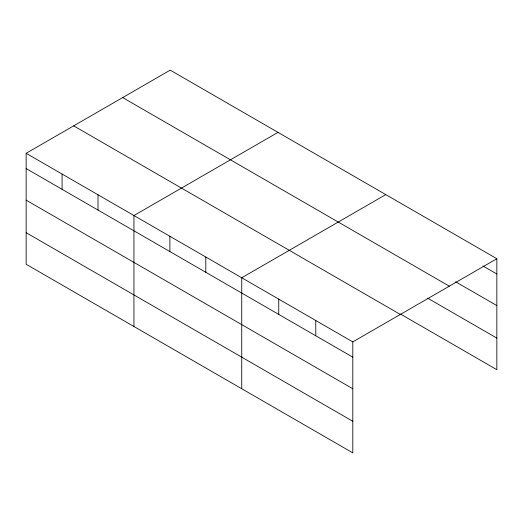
<?xml version="1.0" encoding="UTF-8"?>
<svg xmlns="http://www.w3.org/2000/svg" width="523" height="523" viewBox="0 0 523 523"><rect width="100%" height="100%" fill="white"/><g stroke="black" fill="none" stroke-linecap="round" stroke-linejoin="round"><path stroke-width="0.78" d="M352.796 388.746L352.796 341.892L26.15 153.304L26.15 264.272L352.796 452.859L352.796 388.746L26.15 200.159M26.15 153.304L170.204 70.141L496.85 258.728L496.85 369.696L400.461 314.042M277.994 132.371L133.94 215.541L133.94 326.509M385.791 194.608L241.737 277.772L241.737 388.746M352.796 341.892L496.85 258.728M482.879 265.926L496.85 273.993M455.638 281.779L496.85 305.576M122.663 97.585L449.309 286.173M427.703 298.188L496.85 338.113M73.691 125.86L400.337 314.447M26.15 168.576L352.796 357.163M26.15 232.696L352.796 421.283M315.774 320.521L315.774 335.792M278.759 299.149L278.759 314.415M205.807 257.028L205.807 272.3M169.877 236.285L169.877 251.556M98.01 194.798L98.01 210.063M62.08 174.054L62.08 189.319"/></g></svg>
